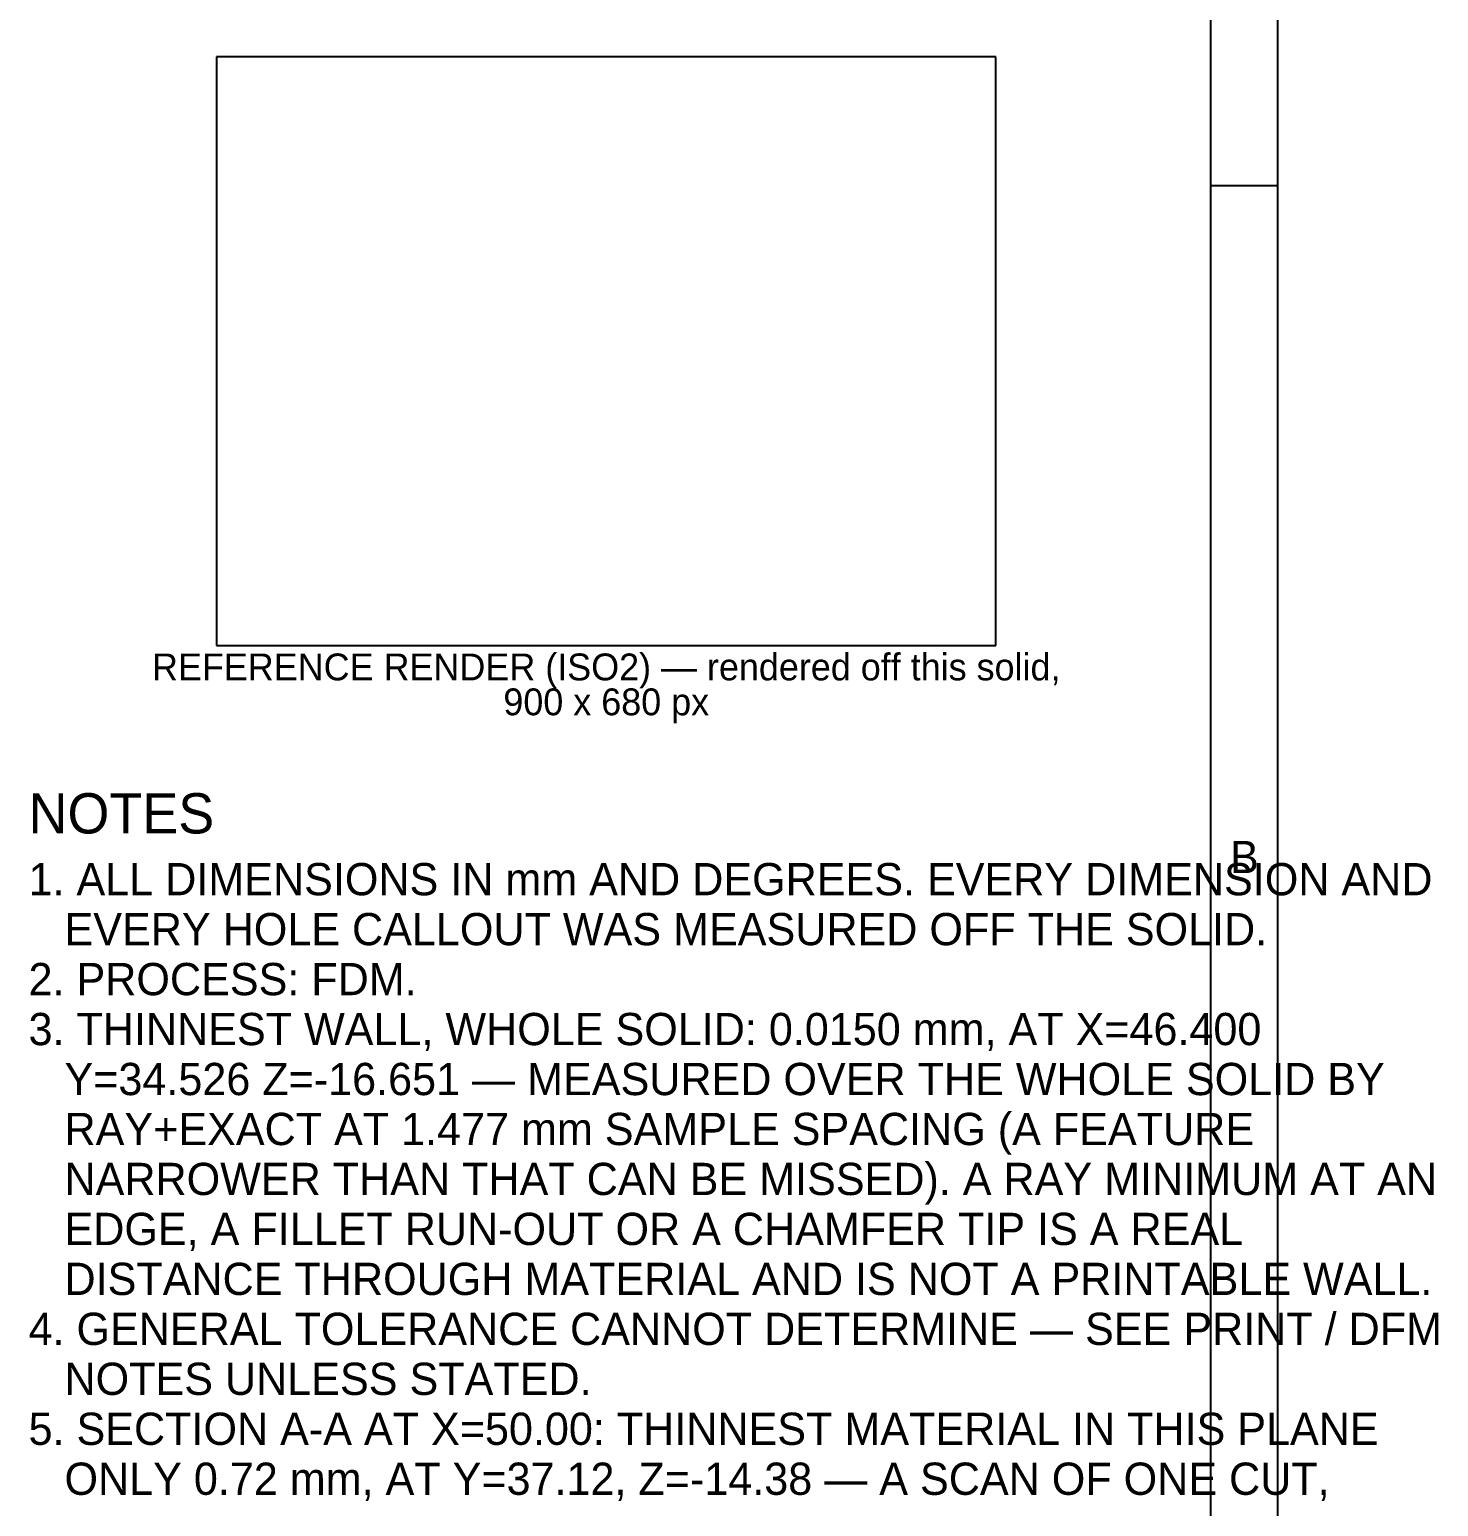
# Model space of a CAD drawing. Header units: millimetres. Extents: x 5 to 601, y 5 to 415.
# Drawn here: x 496.1 to 600.9, y 211.6 to 321.6 of the extents above; entities that cross this region are included whole.
import ezdxf
from ezdxf.enums import TextEntityAlignment as Align

# ---------------------------------------------------------------- set-up
doc = ezdxf.new("R2010")
doc.units = ezdxf.units.MM
for name, color, linetype in [('FRAME', 7, 'CONTINUOUS'), ('TEXT', 3, 'CONTINUOUS'), ('TITLE', 7, 'CONTINUOUS'), ('VISIBLE', 7, 'CONTINUOUS')]:
    doc.layers.add(name, color=color, linetype=linetype)

msp = doc.modelspace()

# ---------------------------------------------------------------- linework, layer by layer
at = {"layer": 'FRAME'}
msp.add_line((584, 10), (584, 410), dxfattribs=at)
at = {"layer": 'TITLE'}
for p, q in [((589, 5), (589, 415)), ((568, 319.573967), (510, 319.573967)), ((510, 319.573967), (510, 275.751745)), ((568, 275.751745), (568, 319.573967)), ((584, 310), (589, 310)), ((510, 275.751745), (568, 275.751745))]:
    msp.add_line(p, q, dxfattribs=at)
at = {"layer": 'VISIBLE'}
for p, q in [((568, 319.573967), (510, 319.573967)), ((510, 319.573967), (510, 275.751745)), ((568, 275.751745), (568, 319.573967)), ((510, 275.751745), (568, 275.751745))]:
    msp.add_line(p, q, dxfattribs=at)

# ---------------------------------------------------------------- texts
at = {"layer": 'TEXT'}
for s, p in [('REFERENCE RENDER (ISO2) — rendered off this solid,', (539, 273.151745)), ('900 x 680 px', (539, 270.551745))]:
    msp.add_text(s, height=2, dxfattribs=at).set_placement(p, align=Align.CENTER)
for s, height, p in [('NOTES', 3, (496, 261.751745)), ('1. ALL DIMENSIONS IN mm AND DEGREES. EVERY DIMENSION AND', 2.4, (496, 257.151745)), ('   EVERY HOLE CALLOUT WAS MEASURED OFF THE SOLID.', 2.4, (496, 253.431745)), ('2. PROCESS: FDM.', 2.4, (496, 249.711745)), ('3. THINNEST WALL, WHOLE SOLID: 0.0150 mm, AT X=46.400', 2.4, (496, 245.991745)), ('   Y=34.526 Z=-16.651 — MEASURED OVER THE WHOLE SOLID BY', 2.4, (496, 242.271745)), ('   RAY+EXACT AT 1.477 mm SAMPLE SPACING (A FEATURE', 2.4, (496, 238.551745)), ('   NARROWER THAN THAT CAN BE MISSED). A RAY MINIMUM AT AN', 2.4, (496, 234.831745)), ('   EDGE, A FILLET RUN-OUT OR A CHAMFER TIP IS A REAL', 2.4, (496, 231.111745)), ('   DISTANCE THROUGH MATERIAL AND IS NOT A PRINTABLE WALL.', 2.4, (496, 227.391745)), ('4. GENERAL TOLERANCE CANNOT DETERMINE — SEE PRINT / DFM', 2.4, (496, 223.671745)), ('   NOTES UNLESS STATED.', 2.4, (496, 219.951745)), ('5. SECTION A-A AT X=50.00: THINNEST MATERIAL IN THIS PLANE', 2.4, (496, 216.231745)), ('   ONLY 0.72 mm, AT Y=37.12, Z=-14.38 — A SCAN OF ONE CUT,', 2.4, (496, 212.511745))]:
    msp.add_text(s, height=height, dxfattribs=at).set_placement(p)
at = {"layer": 'TITLE'}
msp.add_text('B', height=2.4, dxfattribs=at).set_placement((586.5, 260), align=Align.MIDDLE_CENTER)

doc.saveas('drawing.dxf')
